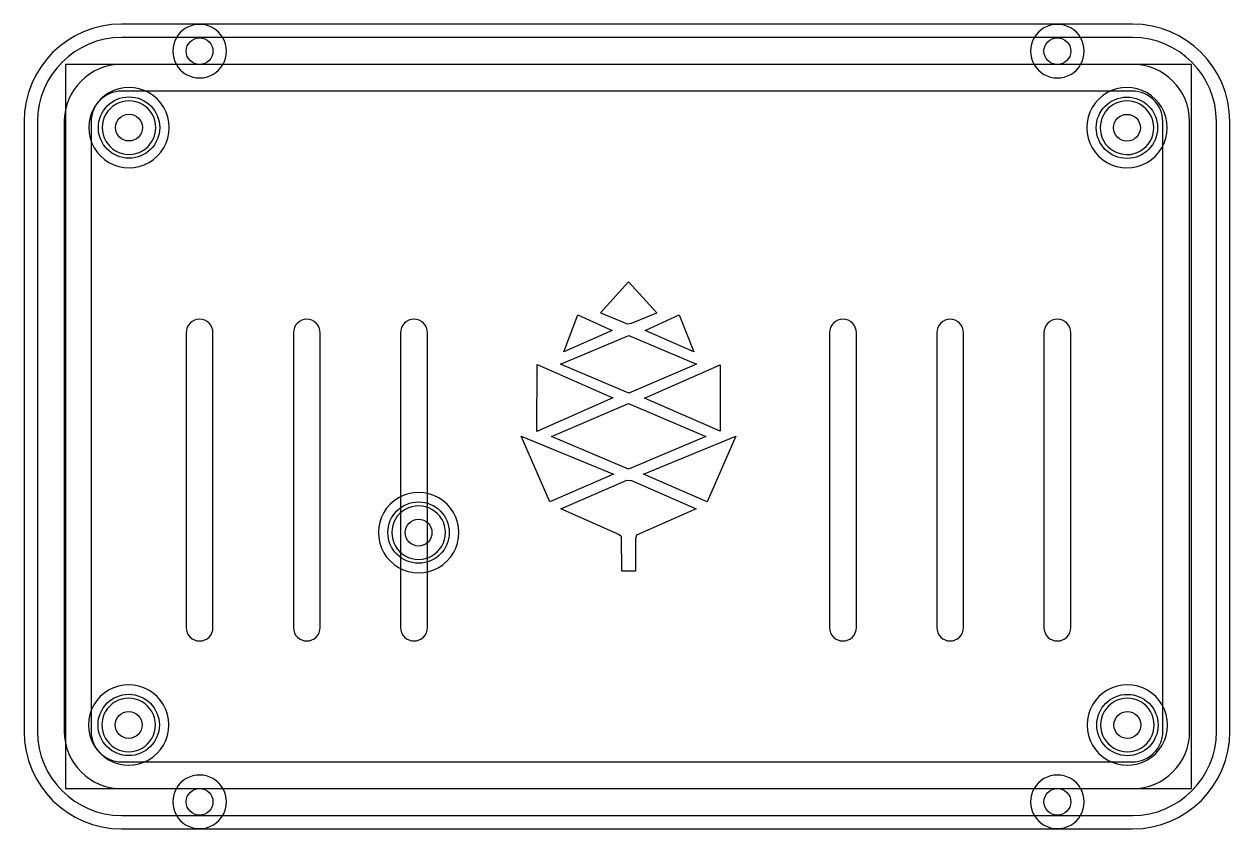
# Model space of a CAD drawing. Header units: inches. Extents: x 9.68 to 15.3, y 10.62 to 14.38.
import ezdxf

# ---------------------------------------------------------------- set-up
doc = ezdxf.new("R2010")
doc.units = ezdxf.units.IN
doc.header["$MEASUREMENT"] = 0
for name, color, linetype in [('AIR_TOP', 2, 'Continuous'), ('BASE', 173, 'Continuous'), ('HOLES', 6, 'Continuous'), ('PINE_LG', 2, 'Continuous')]:
    doc.layers.add(name, color=color, linetype=linetype)

msp = doc.modelspace()

# ---------------------------------------------------------------- linework, layer by layer
at = {"layer": 'AIR_TOP'}
for points in [[(10.5, 11.5, 0.414214), (10.5, 11.5, 0.414214), (10.5625, 11.5625), (10.5625, 12.9375, 0.414214), (10.5, 13, 0.414214), (10.5, 13, 0.414214), (10.4375, 12.9375), (10.4375, 11.5625, 0.414214)], [(11, 11.5, 0.414214), (11, 11.5, 0.414214), (11.0625, 11.5625), (11.0625, 12.9375, 0.414214), (11, 13, 0.414214), (11, 13, 0.414214), (10.9375, 12.9375), (10.9375, 11.5625, 0.414214)], [(11.5, 11.5, 0.414214), (11.5, 11.5, 0.414214), (11.5625, 11.5625), (11.5625, 12.9375, 0.414214), (11.5, 13, 0.414214), (11.5, 13, 0.414214), (11.4375, 12.9375), (11.4375, 11.5625, 0.414214)], [(13.5, 11.5, 0.414214), (13.5, 11.5, 0.414214), (13.5625, 11.5625), (13.5625, 12.9375, 0.414214), (13.5, 13, 0.414214), (13.5, 13, 0.414214), (13.4375, 12.9375), (13.4375, 11.5625, 0.414214)], [(14, 11.5, 0.414214), (14, 11.5, 0.414214), (14.0625, 11.5625), (14.0625, 12.9375, 0.414214), (14, 13, 0.414214), (14, 13, 0.414214), (13.9375, 12.9375), (13.9375, 11.5625, 0.414214)], [(14.5, 11.5, 0.414214), (14.5, 11.5, 0.414214), (14.5625, 11.5625), (14.5625, 12.9375, 0.414214), (14.5, 13, 0.414214), (14.5, 13, 0.414214), (14.4375, 12.9375), (14.4375, 11.5625, 0.414214)]]:
    msp.add_lwpolyline(points, format="xyb", close=True, dxfattribs=at)
at = {"layer": 'BASE'}
for points in [[(10.136, 10.6239), (14.8501, 10.6239, 0.414212), (15.3043, 11.0781), (15.3043, 13.7175, 0.01008), (15.3041, 13.7301), (15.3041, 13.9219, 0.414212), (14.8499, 14.3761), (10.136, 14.3761, 0.414212), (9.6818, 13.9219), (9.6818, 11.0781, 0.414212)], [(10.136, 10.6864), (14.8501, 10.6864, 0.414212), (15.2418, 11.0781), (15.2418, 13.7175, 0.01127), (15.2416, 13.7288), (15.2416, 13.9219, 0.414212), (14.8499, 14.3136), (10.136, 14.3136, 0.414212), (9.7443, 13.9219), (9.7443, 11.0781, 0.414212)], [(10.136, 10.8114), (14.8501, 10.8114, 0.414212), (15.1168, 11.0781), (15.1168, 13.7175, 0.015941), (15.1166, 13.7255), (15.1166, 13.9219, 0.414212), (14.8499, 14.1886), (10.136, 14.1886, 0.414212), (9.8693, 13.9219), (9.8693, 11.0781, 0.414212)], [(10.136, 10.9364), (14.8501, 10.9364, 0.414212), (14.9918, 11.0781), (14.9918, 13.7175), (14.9916, 13.7178), (14.9916, 13.9219, 0.414212), (14.8499, 14.0636), (10.136, 14.0636, 0.414212), (9.9943, 13.9219), (9.9943, 11.0781, 0.414212)]]:
    msp.add_lwpolyline(points, format="xyb", close=True, dxfattribs=at)
msp.add_lwpolyline([(9.875, 10.8125), (15.125, 10.8125), (15.125, 14.1875), (9.875, 14.1875)], close=True, dxfattribs=at)
at = {"layer": 'HOLES'}
for points in [[(10.625, 14.25, 0.57735), (10.4375, 14.3583, 0.57735), (10.4375, 14.1417, 0.57735)], [(14.625, 14.25, 0.57735), (14.4375, 14.3583, 0.57735), (14.4375, 14.1417, 0.57735)], [(10.3584, 13.8937, 0.57735), (10.0771, 14.056, 0.57735), (10.0771, 13.7313, 0.57735)], [(15.0118, 13.8929, 0.57735), (14.7306, 14.0553, 0.57735), (14.7306, 13.7305, 0.57735)], [(10.2959, 13.8937, 0.57735), (10.1084, 14.0019, 0.57735), (10.1084, 13.7854, 0.57735)], [(14.9493, 13.8929, 0.57735), (14.7618, 14.0012, 0.57735), (14.7618, 13.7847, 0.57735)], [(11.7087, 12.0053, 0.57735), (11.4274, 12.1677, 0.57735), (11.4274, 11.8429, 0.57735)], [(11.6462, 12.0053, 0.57735), (11.4587, 12.1135, 0.57735), (11.4587, 11.897, 0.57735)], [(10.3568, 11.1084, 0.57735), (10.0756, 11.2708, 0.57735), (10.0756, 10.9461, 0.57735)], [(15.0139, 11.1082, 0.57735), (14.7326, 11.2706, 0.57735), (14.7326, 10.9458, 0.57735)], [(10.2943, 11.1084, 0.57735), (10.1068, 11.2167, 0.57735), (10.1068, 11.0002, 0.57735)], [(14.9514, 11.1082, 0.57735), (14.7639, 11.2164, 0.57735), (14.7639, 10.9999, 0.57735)], [(10.625, 10.75, 0.57735), (10.4375, 10.8583, 0.57735), (10.4375, 10.6417, 0.57735)], [(14.625, 10.75, 0.57735), (14.4375, 10.8583, 0.57735), (14.4375, 10.6417, 0.57735)]]:
    msp.add_lwpolyline(points, format="xyb", close=True, dxfattribs=at)
for centre, radius in [((10.5, 14.25), 0.0625), ((14.5, 14.25), 0.0625), ((10.1709, 13.8937), 0.143), ((14.8243, 13.8929), 0.143), ((10.1709, 13.8937), 0.0625), ((14.8243, 13.8929), 0.0625), ((11.5212, 12.0053), 0.143), ((11.5212, 12.0053), 0.0625), ((10.1693, 11.1084), 0.143), ((14.8264, 11.1082), 0.143), ((10.1693, 11.1084), 0.0625), ((14.8264, 11.1082), 0.0625), ((10.5, 10.75), 0.0625), ((14.5, 10.75), 0.0625)]:
    msp.add_circle(centre, radius, dxfattribs=at)
at = {"layer": 'PINE_LG'}
for points in [[(12.4927, 12.9793), (12.5144, 12.9814), (12.632, 13.0306), (12.5, 13.1747), (12.3701, 13.0302), (12.4718, 12.9873)], [(12.2637, 13.0201), (12.4234, 12.9473), (12.1978, 12.8487)], [(12.7365, 13.0202), (12.8043, 12.8482), (12.578, 12.9474)], [(12.8168, 12.791), (12.5018, 12.6557), (12.1836, 12.791), (12.5013, 12.9244)], [(12.0736, 12.7886), (12.4271, 12.6332), (12.0726, 12.4774)], [(12.9277, 12.4778), (12.5742, 12.6325), (12.9276, 12.788)], [(12.86, 12.4537), (12.5007, 12.3006), (12.1409, 12.4537), (12.5007, 12.6067)], [(12.1336, 12.1482), (11.9998, 12.4551), (12.4303, 12.2776)], [(12.8672, 12.148), (12.5707, 12.2777), (13.0002, 12.4555)], [(12.5325, 11.9766), (12.5325, 11.8253), (12.469, 11.8253), (12.4681, 11.986), (12.4557, 11.9968), (12.1845, 12.1156), (12.4677, 12.2395), (12.4929, 12.25), (12.5134, 12.248), (12.8162, 12.1154), (12.5377, 11.993)]]:
    msp.add_lwpolyline(points, close=True, dxfattribs=at)

doc.saveas('drawing.dxf')
